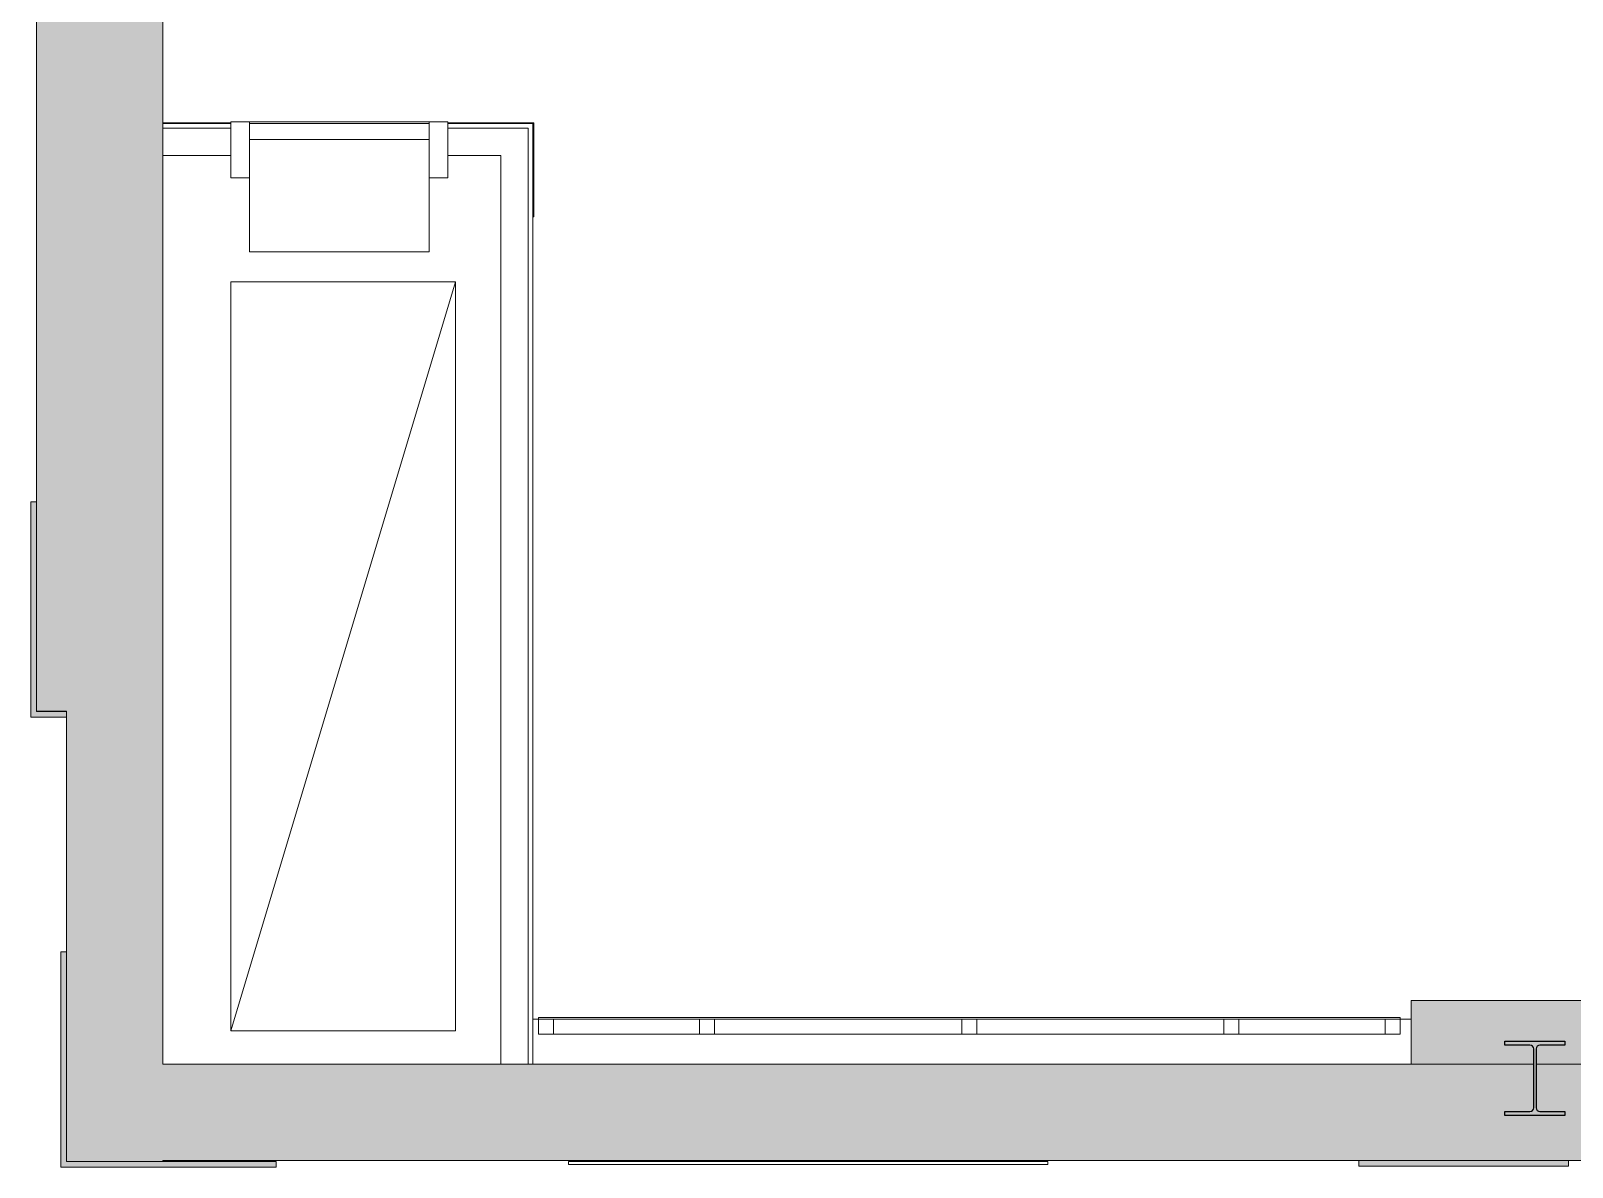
# Model space of a CAD drawing. Header units: inches. Extents: x -3598 to -1628, y -3458 to -206.
# Drawn here: x -3597.1 to -3391.4, y -962.5 to -810.8 of the extents above; entities that cross this region are included whole.
import ezdxf

# ---------------------------------------------------------------- set-up
doc = ezdxf.new("R2010")
doc.units = ezdxf.units.IN
doc.header["$MEASUREMENT"] = 0
for name, color, linetype, lineweight in [('A-FLOR', 192, 'Continuous', 13), ('A-GLAZ-CURT', 52, 'Continuous', 13), ('A-GLAZ-CWMG', 51, 'Continuous', 13), ('A-WALL', 113, 'Continuous', 13), ('A-WALL-PATT', 111, 'Continuous', 13), ('I-WALL', 2, 'Continuous', 13), ('M-HVAC-DUCT', 70, 'Continuous', 13), ('M-HVAC-DUCT-ANNO', 70, 'Continuous', 13), ('S-COLS', 52, 'Continuous', 13)]:
    doc.layers.add(name, color=color, linetype=linetype, lineweight=lineweight)

# ---------------------------------------------------------------- blocks, each defined once
blk = doc.blocks.new('_STL - Column - W Shape - 2017v1 - W10x39-1573222-MEZZANINE - CAD')
at = {"layer": 'S-COLS'}
blk.add_hatch(color=130, dxfattribs=at).paths.add_polyline_path([(-4, -4.96), (3.99, -4.96), (3.99, -4.43), (0.66, -4.43), (0.31, -4.28), (0.16, -3.93), (0.16, 3.93), (0.31, 4.28), (0.66, 4.43), (3.99, 4.43), (3.99, 4.96), (-4, 4.96), (-4, 4.43), (-0.66, 4.43), (-0.31, 4.28), (-0.16, 3.93), (-0.16, -3.93), (-0.31, -4.28), (-0.66, -4.43), (-4, -4.43)], flags=0)
at = {"layer": 'S-COLS', "color": 253, "lineweight": 25}
for p, q in [((-4, 4.96), (3.99, 4.96)), ((-4, 4.43), (-4, 4.96)), ((-0.66, 4.43), (-4, 4.43)), ((3.99, 4.43), (0.66, 4.43)), ((3.99, 4.96), (3.99, 4.43)), ((-0.16, -3.93), (-0.16, 3.93)), ((0.16, 3.93), (0.16, -3.93)), ((-4, -4.96), (-4, -4.43)), ((-4, -4.43), (-0.66, -4.43)), ((3.99, -4.96), (-4, -4.96)), ((0.66, -4.43), (3.99, -4.43)), ((3.99, -4.43), (3.99, -4.96))]:
    blk.add_line(p, q, dxfattribs=at)
for centre, start, end in [((-0.66, 3.93), 360, 90), ((0.66, 3.93), 90, 180), ((-0.66, -3.93), 270, 360), ((0.66, -3.93), 180, 270)]:
    blk.add_arc(centre, 0.5, start, end, dxfattribs=at)
blk = doc.blocks.new('15830016-STRUCT_MARTINEZ-MOORE_CENTRAL_v2018_rvt-1-MEZZANINE - CAD')
at = {"color": 250, "lineweight": 13}
blk.add_blockref('_STL - Column - W Shape - 2017v1 - W10x39-1573222-MEZZANINE - CAD', (-3396.4, -950.64), dxfattribs=at)
blk = doc.blocks.new('15830016-MECH_BSALS_CENTRAL_v2018_rvt-1-MEZZANINE - CAD')
at = {"layer": 'M-HVAC-DUCT', "color": 1, "lineweight": 9}
for p, q in [((-3567.97, -825.33), (-3543.97, -825.33)), ((-3567.97, -840.31), (-3567.97, -825.33)), ((-3543.97, -840.31), (-3543.97, -825.33)), ((-3543.97, -840.31), (-3567.97, -840.31))]:
    blk.add_line(p, q, dxfattribs=at)
at = {"layer": 'M-HVAC-DUCT-ANNO', "color": 1, "lineweight": 9}
for p, q in [((-3570.47, -944.31), (-3540.47, -844.31)), ((-3570.47, -844.31), (-3570.47, -944.31)), ((-3540.47, -844.31), (-3570.47, -844.31)), ((-3540.47, -944.31), (-3540.47, -844.31)), ((-3570.47, -944.31), (-3540.47, -944.31))]:
    blk.add_line(p, q, dxfattribs=at)
blk = doc.blocks.new('coin 32 - coin 1-512313-MEZZANINE - CAD')
at = {"layer": 'A-WALL-PATT', "lineweight": 20}
blk.add_hatch(color=10, dxfattribs=at).paths.add_polyline_path([(-1804.9, -962.39), (-1804.9, -961.64), (-1832.9, -961.64), (-1832.9, -962.39), (-1825.97, -962.39)], flags=0)
at = {"layer": 'A-WALL', "lineweight": 20}
for p, q in [((-1832.9, -961.64), (-1832.9, -962.39)), ((-1804.9, -961.64), (-1832.9, -961.64)), ((-1832.9, -962.39), (-1804.9, -962.39)), ((-1804.9, -962.39), (-1804.9, -961.64))]:
    blk.add_line(p, q, dxfattribs=at)
blk = doc.blocks.new('coin 37 - coin 2-513752-MEZZANINE - CAD')
at = {"layer": 'A-WALL-PATT', "lineweight": 20}
blk.add_hatch(color=10, dxfattribs=at).paths.add_polyline_path([(-3592.4, -902.45), (-3592.4, -901.7), (-3596.4, -901.7), (-3596.4, -873.7), (-3597.15, -873.7), (-3597.15, -902.45)], flags=0)
at = {"layer": 'A-WALL', "lineweight": 20}
for p, q in [((-3596.4, -873.7), (-3597.15, -873.7)), ((-3597.15, -873.7), (-3597.15, -902.45)), ((-3596.4, -901.7), (-3596.4, -873.7)), ((-3597.15, -902.45), (-3592.4, -902.45)), ((-3592.4, -901.7), (-3596.4, -901.7)), ((-3592.4, -902.45), (-3592.4, -901.7))]:
    blk.add_line(p, q, dxfattribs=at)
blk = doc.blocks.new('coin 39 - coin 2-514401-MEZZANINE - CAD')
at = {"layer": 'A-WALL-PATT', "lineweight": 20}
blk.add_hatch(color=10, dxfattribs=at).paths.add_polyline_path([(-3593.15, -962.51), (-3564.4, -962.51), (-3564.4, -961.76), (-3592.4, -961.76), (-3592.4, -933.76), (-3593.15, -933.76), (-3593.15, -953.38)], flags=0)
at = {"layer": 'A-WALL', "lineweight": 20}
for p, q in [((-3592.4, -933.76), (-3593.15, -933.76)), ((-3593.15, -933.76), (-3593.15, -962.51)), ((-3592.4, -961.76), (-3592.4, -933.76)), ((-3593.15, -962.51), (-3564.4, -962.51)), ((-3564.4, -961.76), (-3592.4, -961.76)), ((-3564.4, -962.51), (-3564.4, -961.76))]:
    blk.add_line(p, q, dxfattribs=at)
blk = doc.blocks.new('W_2 course15 - W_2 course-518345-MEZZANINE - CAD')
at = {"layer": 'A-WALL', "lineweight": 20}
for p, q in [((-1763.4, -962.14), (-1763.4, -961.76)), ((-1699.4, -961.76), (-1763.4, -961.76)), ((-1699.4, -962.14), (-1763.4, -962.14)), ((-1699.4, -961.76), (-1699.4, -962.14))]:
    blk.add_line(p, q, dxfattribs=at)
blk = doc.blocks.new('Basic Wall _ A3-4 1_4_-BSALS - ___-3569812-MEZZANINE - CAD')
at = {"layer": 'I-WALL', "lineweight": 20}
for p, q in [((-3570.47, -823.08), (-3579.52, -823.08)), ((-3530.02, -823.08), (-3541.47, -823.08)), ((-3530.02, -823.08), (-3530.15, -823.2))]:
    blk.add_line(p, q, dxfattribs=at)
blk = doc.blocks.new('Basic Wall _ A3-4 1_4_-BSALS - ___-3569835-MEZZANINE - CAD')
at = {"layer": 'I-WALL', "lineweight": 20}
for p, q in [((-3530.15, -823.2), (-3530.02, -823.08)), ((-3530.02, -835.64), (-3530.02, -823.08)), ((-3530.02, -835.64), (-3530.15, -835.64))]:
    blk.add_line(p, q, dxfattribs=at)
blk = doc.blocks.new('Rectangular Mullion - Tube 2x2-3246356-MEZZANINE - CAD')
at = {"layer": 'A-GLAZ-CWMG', "lineweight": 9}
for p, q in [((0, 2), (-2, 2)), ((-2, 2), (-2, 0)), ((-2, 0), (0, 0)), ((0, 0), (0, 2))]:
    blk.add_line(p, q, dxfattribs=at)
blk = doc.blocks.new('Rectangular Mullion - 1_ H Guardrail Cap _mesh_-3094414-MEZZANINE - CAD')
at = {"layer": 'A-GLAZ-CWMG', "lineweight": 9}
for p, q in [((-3575.52, -749.64), (-3573.52, -749.64)), ((-3575.52, -782.64), (-3575.52, -749.64)), ((-3573.52, -749.64), (-3573.52, -782.64)), ((-3573.52, -782.64), (-3575.52, -782.64))]:
    blk.add_line(p, q, dxfattribs=at)
blk = doc.blocks.new('Rectangular Mullion - 1_ H Guardrail Cap _mesh_-4085925-MEZZANINE - CAD')
at = {"layer": 'A-GLAZ-CWMG', "lineweight": 9}
for p, q in [((-3527.4, -944.77), (-3527.4, -942.77)), ((-3527.4, -942.77), (-3507.9, -942.77)), ((-3507.9, -942.77), (-3507.9, -944.77)), ((-3507.9, -944.77), (-3527.4, -944.77))]:
    blk.add_line(p, q, dxfattribs=at)
blk = doc.blocks.new('Rectangular Mullion - Tube 2x2-3094416-MEZZANINE - CAD')
at = {"layer": 'A-GLAZ-CWMG', "lineweight": 9}
for p, q in [((-1, 2), (1, 2)), ((-1, 0), (-1, 2)), ((1, 0), (-1, 0)), ((1, 2), (1, 0))]:
    blk.add_line(p, q, dxfattribs=at)
blk = doc.blocks.new('Rectangular Mullion - Tube 2x2-3094428-MEZZANINE - CAD')
at = {"layer": 'A-GLAZ-CWMG', "lineweight": 9}
for p, q in [((-2, 2), (0, 2)), ((-2, 0), (-2, 2)), ((0, 0), (-2, 0)), ((0, 2), (0, 0))]:
    blk.add_line(p, q, dxfattribs=at)
blk = doc.blocks.new('Rectangular Mullion - Plate - 8-4085926-MEZZANINE - CAD')
at = {"layer": 'A-GLAZ-CWMG', "lineweight": 9}
for q in [(-3436.9, -942.52), (-3414.4, -942.77)]:
    blk.add_line((-3414.4, -942.52), q, dxfattribs=at)
blk = doc.blocks.new('Rectangular Mullion - Plate - 8-3094417-MEZZANINE - CAD')
at = {"layer": 'A-GLAZ-CWMG', "lineweight": 9}
blk.add_line((-3436.9, -942.52), (-3471.9, -942.52), dxfattribs=at)
blk = doc.blocks.new('Rectangular Mullion - Plate - 8-4085927-MEZZANINE - CAD')
at = {"layer": 'A-GLAZ-CWMG', "lineweight": 9}
for p in [(-3529.4, -942.77), (-3506.9, -942.52)]:
    blk.add_line(p, (-3529.4, -942.52), dxfattribs=at)
blk = doc.blocks.new('Lover Panel_Mech - Lover Panel_Mech-3418477-MEZZANINE - CAD')
at = {"layer": 'A-GLAZ-CURT', "lineweight": 9}
for p, q in [((-12, -4.53), (12, -4.53)), ((-12, -4.72), (12, -4.72))]:
    blk.add_line(p, q, dxfattribs=at)
blk = doc.blocks.new('Rectangular Mullion - 2_5_ x 7_5_ Rectangular-3418536-MEZZANINE - CAD')
at = {"layer": 'A-GLAZ-CWMG', "lineweight": 20}
for p, q in [((0, 4.75), (-2.5, 4.75)), ((-2.5, 4.75), (-2.5, 2.37)), ((0, -2.75), (0, 4.75)), ((-2.5, -2.75), (0, -2.75))]:
    blk.add_line(p, q, dxfattribs=at)
blk = doc.blocks.new('Rectangular Mullion - 2_5_ x 7_5_ Rectangular-3418537-MEZZANINE - CAD')
at = {"layer": 'A-GLAZ-CWMG', "lineweight": 20}
for p, q in [((-2.5, 4.75), (0, 4.75)), ((-2.5, 2.37), (-2.5, 4.75)), ((0, 4.75), (0, -2.75)), ((0, -2.75), (-2.5, -2.75))]:
    blk.add_line(p, q, dxfattribs=at)

msp = doc.modelspace()

# ---------------------------------------------------------------- hatches: boundary and pattern name
at = {"layer": 'A-WALL-PATT', "lineweight": 20}
h = msp.add_hatch(color=10, dxfattribs=at)
h.paths.add_polyline_path([(-3592.4, -901.64), (-3579.52, -901.64), (-3579.52, -772.55), (-3596.4, -772.55), (-3596.4, -901.64)], flags=0)
h.paths.add_polyline_path([(-3596.4, -688.73), (-3579.52, -688.73), (-3579.52, -629.55), (-3596.4, -629.55), (-3596.4, -685.64)], flags=0)
h.paths.add_polyline_path([(-3596.4, -545.73), (-3579.52, -545.73), (-3579.52, -486.55), (-3596.4, -486.55), (-3596.4, -536.89)], flags=0)
h.paths.add_polyline_path([(-3596.4, -402.73), (-3579.52, -402.73), (-3579.52, -273.64), (-3596.4, -273.64), (-3596.4, -388.15)], flags=0)
for points in [[(-3579.52, -961.76), (-3579.52, -901.64), (-3592.4, -901.64), (-3592.4, -961.76)], [(-3412.9, -948.77), (-3396.56, -948.77), (-3396.56, -946.71), (-3396.7, -946.36), (-3397.06, -946.21), (-3400.39, -946.21), (-3400.39, -945.68), (-3392.4, -945.68), (-3392.4, -946.21), (-3395.74, -946.21), (-3396.09, -946.36), (-3396.24, -946.71), (-3396.24, -948.77), (-3379.9, -948.77), (-3379.9, -940.27), (-3412.9, -940.27), (-3412.9, -946.21)]]:
    msp.add_hatch(color=10, dxfattribs=at).paths.add_polyline_path(points, flags=0)
h = msp.add_hatch(color=10, dxfattribs=at)
h.paths.add_polyline_path([(-3256.48, -961.64), (-3133.52, -961.64), (-3133.52, -948.77), (-3200.24, -948.77), (-3200.2, -954.66), (-3200.09, -954.92), (-3199.74, -955.07), (-3196.4, -955.07), (-3196.4, -955.6), (-3204.39, -955.6), (-3204.39, -955.07), (-3201.06, -955.07), (-3200.7, -954.92), (-3200.56, -954.57), (-3200.56, -948.77), (-3256.48, -948.77), (-3256.48, -953.38)], flags=0)
h.paths.add_polyline_path([(-3536.87, -961.64), (-3340.31, -961.64), (-3340.31, -948.77), (-3396.24, -948.77), (-3396.24, -954.57), (-3396.09, -954.92), (-3395.74, -955.07), (-3392.4, -955.07), (-3392.4, -955.6), (-3400.39, -955.6), (-3400.39, -955.07), (-3397.06, -955.07), (-3396.7, -954.92), (-3396.56, -954.57), (-3396.56, -948.77), (-3579.52, -948.77), (-3579.52, -961.64)], flags=0)

# ---------------------------------------------------------------- linework, layer by layer
at = {"layer": 'A-FLOR', "lineweight": 20}
for p, q in [((-3530.15, -942.77), (-3529.4, -942.77)), ((-3414.4, -942.77), (-3412.9, -942.77))]:
    msp.add_line(p, q, dxfattribs=at)
at = {"layer": 'A-WALL', "lineweight": 20}
for p, q in [((-3579.52, -948.77), (-3579.52, -772.55)), ((-3596.4, -796.19), (-3596.4, -901.64)), ((-3596.4, -901.64), (-3592.4, -901.64)), ((-3592.4, -901.64), (-3592.4, -961.76)), ((-3396.56, -948.77), (-3579.52, -948.77)), ((-3340.31, -948.77), (-3396.24, -948.77)), ((-3592.4, -961.76), (-3579.52, -961.76)), ((-3579.52, -961.76), (-3579.52, -961.64)), ((-3579.52, -961.64), (-3340.31, -961.64))]:
    msp.add_line(p, q, dxfattribs=at)
at = {"layer": 'A-WALL'}
for p, q in [((-3570.47, -823.83), (-3579.52, -823.83)), ((-3530.77, -823.83), (-3541.47, -823.83)), ((-3530.77, -948.77), (-3530.77, -823.83))]:
    msp.add_line(p, q, dxfattribs=at)
at = {"layer": 'I-WALL', "lineweight": 20}
for p, q in [((-3570.47, -823.2), (-3579.52, -823.2)), ((-3570.47, -827.45), (-3570.47, -823.2)), ((-3530.15, -823.2), (-3541.47, -823.2)), ((-3541.47, -823.2), (-3541.47, -827.45)), ((-3530.15, -948.77), (-3530.15, -823.2)), ((-3579.52, -827.45), (-3570.47, -827.45)), ((-3541.47, -827.45), (-3534.4, -827.45)), ((-3534.4, -827.45), (-3534.4, -948.77)), ((-3379.9, -940.27), (-3412.9, -940.27)), ((-3412.9, -940.27), (-3412.9, -948.77)), ((-3534.4, -948.77), (-3530.15, -948.77))]:
    msp.add_line(p, q, dxfattribs=at)

# ---------------------------------------------------------------- block references
at = {"lineweight": 5}
for name in ['15830016-STRUCT_MARTINEZ-MOORE_CENTRAL_v2018_rvt-1-MEZZANINE - CAD', '15830016-MECH_BSALS_CENTRAL_v2018_rvt-1-MEZZANINE - CAD']:
    msp.add_blockref(name, (0, 0), dxfattribs=at)
at = {"layer": 'A-GLAZ-CURT', "lineweight": 9, "rotation": 180}
msp.add_blockref('Lover Panel_Mech - Lover Panel_Mech-3418477-MEZZANINE - CAD', (-3555.97, -827.7), dxfattribs=at)
at = {"layer": 'A-GLAZ-CWMG', "lineweight": 9, "extrusion": (0, 0, -1)}
msp.add_blockref('Rectangular Mullion - 2_5_ x 7_5_ Rectangular-3418537-MEZZANINE - CAD', (3570.47, -827.7), dxfattribs=at)
at = {"layer": 'A-GLAZ-CWMG', "lineweight": 9}
for name, p in [('Rectangular Mullion - 2_5_ x 7_5_ Rectangular-3418536-MEZZANINE - CAD', (-3541.47, -827.7)), ('Rectangular Mullion - Plate - 8-4085927-MEZZANINE - CAD', (0, 0)), ('Rectangular Mullion - 1_ H Guardrail Cap _mesh_-4085925-MEZZANINE - CAD', (0, 0)), ('Rectangular Mullion - Plate - 8-3094417-MEZZANINE - CAD', (-35, 0)), ('Rectangular Mullion - Plate - 8-3094417-MEZZANINE - CAD', (0, 0)), ('Rectangular Mullion - Plate - 8-4085926-MEZZANINE - CAD', (0, 0)), ('Rectangular Mullion - 1_ H Guardrail Cap _mesh_-4085925-MEZZANINE - CAD', (91.5, 0))]:
    msp.add_blockref(name, p, dxfattribs=at)
for name, p, rotation in [('Rectangular Mullion - Tube 2x2-3246356-MEZZANINE - CAD', (-3529.4, -942.77), 180), ('Rectangular Mullion - 1_ H Guardrail Cap _mesh_-3094414-MEZZANINE - CAD', (-4255.54, 2630.75), 89.99999999999304), ('Rectangular Mullion - 1_ H Guardrail Cap _mesh_-3094414-MEZZANINE - CAD', (-4220.54, 2630.75), 89.99999999999304)]:
    msp.add_blockref(name, p, dxfattribs=dict(at, rotation=rotation))
at = {"layer": 'A-GLAZ-CWMG', "lineweight": 9, "extrusion": (0, 0, -1), "rotation": 180}
for name, p in [('Rectangular Mullion - Tube 2x2-3094416-MEZZANINE - CAD', (3506.9, -942.77)), ('Rectangular Mullion - Tube 2x2-3094416-MEZZANINE - CAD', (3471.9, -942.77)), ('Rectangular Mullion - Tube 2x2-3094416-MEZZANINE - CAD', (3436.9, -942.77)), ('Rectangular Mullion - Tube 2x2-3094428-MEZZANINE - CAD', (3414.4, -942.77))]:
    msp.add_blockref(name, p, dxfattribs=at)
at = {"layer": 'A-WALL', "lineweight": 20}
for name, p in [('coin 37 - coin 2-513752-MEZZANINE - CAD', (0, 0)), ('coin 39 - coin 2-514401-MEZZANINE - CAD', (0, 0)), ('W_2 course15 - W_2 course-518345-MEZZANINE - CAD', (-1762, 0)), ('coin 32 - coin 1-512313-MEZZANINE - CAD', (-1587, 0))]:
    msp.add_blockref(name, p, dxfattribs=at)
at = {"layer": 'I-WALL', "lineweight": 20}
for name in ['Basic Wall _ A3-4 1_4_-BSALS - ___-3569812-MEZZANINE - CAD', 'Basic Wall _ A3-4 1_4_-BSALS - ___-3569835-MEZZANINE - CAD']:
    msp.add_blockref(name, (0, 0), dxfattribs=at)

doc.saveas('drawing.dxf')
